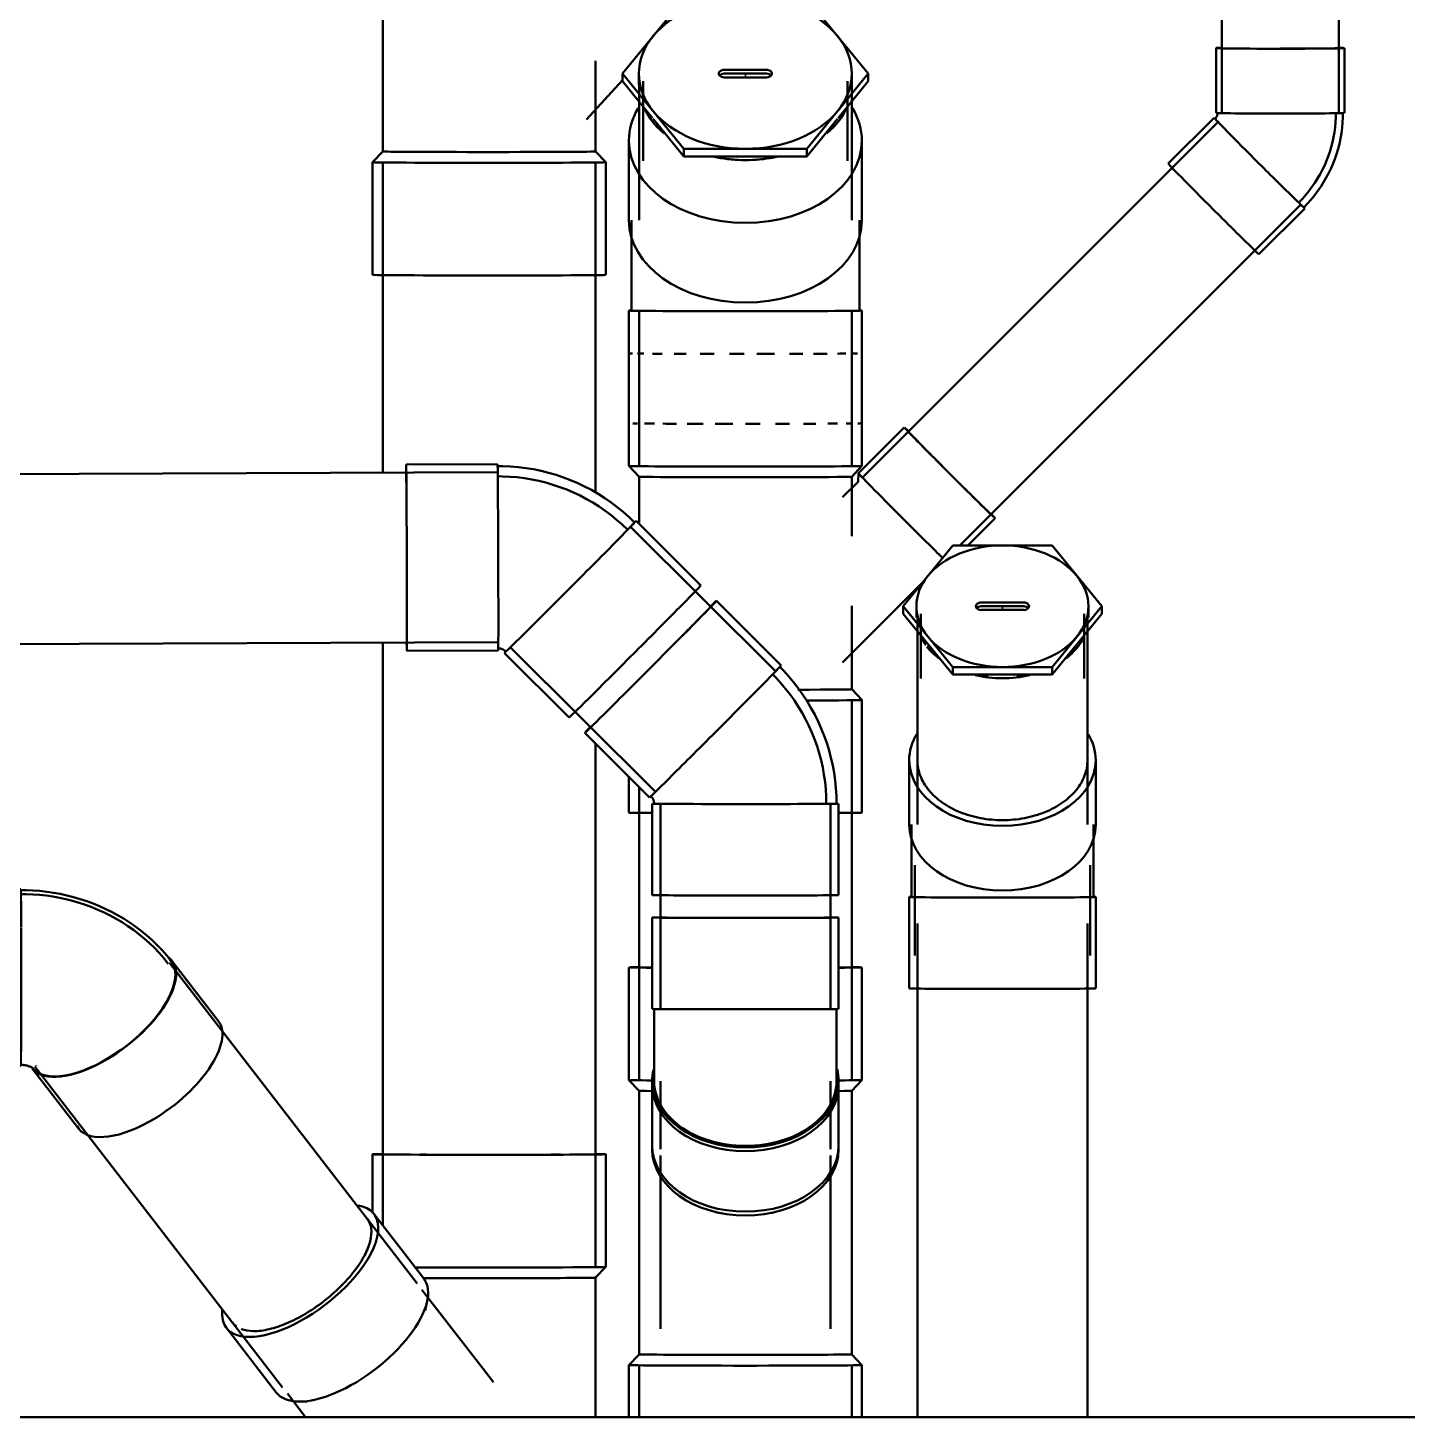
# Model space of a CAD drawing. Header units: millimetres. Extents: x -108050 to 96605, y 58136 to 140997.
# Drawn here: x -90395 to -89097, y 119340 to 120647 of the extents above; entities that cross this region are included whole.
import ezdxf

# ---------------------------------------------------------------- set-up
doc = ezdxf.new("R2010")
doc.units = ezdxf.units.MM
doc.linetypes.add('Center', pattern=[29.999999, 12, -6, 6, -6])
doc.layers.add('P-PIPE', color=3, linetype='Continuous', lineweight=50)
doc.layers.add('P-PIPE-CNTR', color=3, linetype='Center', lineweight=35)

# ---------------------------------------------------------------- blocks, each defined once
blk = doc.blocks.new('DSC_uPVC_Cap End2-TienPhong - Standard-V92-HẦM')
at = {"layer": 'P-PIPE'}
for p, q in [((-89524.5, 120160.3), (-89571.2, 120103.1)), ((-89431, 120160.3), (-89524.5, 120160.3)), ((-89384.3, 120103.1), (-89431, 120160.3)), ((-89497.8, 120106.6), (-89457.8, 120106.6)), ((-89497.8, 120106.6), (-89477.8, 120106.6)), ((-89477.8, 120106.6), (-89457.8, 120106.6)), ((-89571.2, 120103.1), (-89524.5, 120045.9)), ((-89571.2, 120103.1), (-89571.2, 120096)), ((-89524.5, 120038.8), (-89571.2, 120096)), ((-89558.7, 120103.1), (-89558.7, 120092.5)), ((-89554.7, 120096), (-89554.7, 120035.2)), ((-89457.8, 120103.1), (-89497.8, 120103.1)), ((-89457.8, 120103.1), (-89497.8, 120103.1)), ((-89457.8, 120099.6), (-89497.8, 120099.6)), ((-89477.8, 120099.6), (-89497.8, 120099.6)), ((-89457.8, 120099.6), (-89477.8, 120099.6)), ((-89431, 120045.9), (-89384.3, 120103.1)), ((-89384.3, 120096), (-89431, 120038.8)), ((-89400.9, 120035.2), (-89400.9, 120096)), ((-89396.9, 120092.5), (-89396.9, 120103.1)), ((-89384.3, 120096), (-89384.3, 120103.1)), ((-89524.5, 120045.9), (-89431, 120045.9)), ((-89524.5, 120038.8), (-89524.5, 120045.9)), ((-89431, 120038.8), (-89431, 120045.9)), ((-89431, 120038.8), (-89524.5, 120038.8))]:
    blk.add_line(p, q, dxfattribs=at)
for centre, major_axis, start_param, end_param in [((-89477.8, 120103.1), (80.9, 0), 1.570796, 4.712389), ((-89477.8, 120103.1), (80.9, 0), 4.712389, 7.853982), ((-89497.8, 120103.1), (5, 0), 1.570796, 4.712389), ((-89497.8, 120103.1), (5, 0), 1.570796, 4.712389), ((-89457.8, 120103.1), (5, 0), 4.712389, 7.853982), ((-89457.8, 120103.1), (5, 0), 4.712389, 7.853982), ((-89497.8, 120099.6), (5, 0), 1.570796, 2.617994), ((-89497.8, 120099.6), (5, 0), 1.570796, 2.617994), ((-89457.8, 120099.6), (5, 0), 0.523599, 1.570796), ((-89457.8, 120099.6), (5, 0), 0.523599, 1.570796), ((-89477.8, 120092.5), (80.9, 0), 3.464321, 3.612135), ((-89477.8, 120092.5), (80.9, 0), 5.546597, 5.960457), ((-89477.8, 120092.5), (80.9, 0), 3.635328, 3.878181), ((-89477.8, 120092.5), (80.9, 0), 4.393544, 4.712389), ((-89477.8, 120092.5), (80.9, 0), 4.712389, 5.031234)]:
    blk.add_ellipse(centre, major_axis=major_axis, ratio=0.707107, start_param=start_param, end_param=end_param, dxfattribs=at)
blk = doc.blocks.new('DSC_uPVC_Elbow_TienPhong - Standard-2084052-HẦM')
at = {"layer": 'P-PIPE'}
for p, q in [((-89565.5, 119958.4), (-89565.5, 119897.6)), ((-89390.1, 119897.6), (-89390.1, 119958.4)), ((-89565.5, 119829.6), (-89565.5, 119743.6)), ((-89390.1, 119743.6), (-89390.1, 119829.6))]:
    blk.add_line(p, q, dxfattribs=at)
at = {"layer": 'P-PIPE', "flags": 128}
for points in [[(-89563.5, 119829.6), (-89563.5, 119833.5), (-89563.5, 119837.4), (-89563.5, 119841.2), (-89563.5, 119845.1), (-89563.5, 119848.9), (-89563.5, 119852.7), (-89563.5, 119856.4), (-89563.5, 119860.1), (-89563.5, 119863.8), (-89563.5, 119867.4), (-89563.5, 119870.9), (-89563.5, 119874.4), (-89563.5, 119877.8), (-89563.5, 119881.1), (-89563.5, 119884.3), (-89563.5, 119887.5), (-89563.5, 119890.5), (-89563.5, 119893.5), (-89563.5, 119896.4), (-89563.5, 119897.6)], [(-89392, 119897.6), (-89392, 119894.8), (-89392, 119891.9), (-89392, 119888.9), (-89392, 119885.8), (-89392, 119882.6), (-89392, 119879.3), (-89392, 119876), (-89392, 119872.5), (-89392, 119869), (-89392, 119865.4), (-89392, 119861.8), (-89392, 119858.1), (-89392, 119854.4), (-89392, 119850.6), (-89392, 119846.8), (-89392, 119843), (-89392, 119839.1), (-89392, 119835.3), (-89392, 119831.4), (-89392, 119829.6)]]:
    blk.add_lwpolyline(points, dxfattribs=at)
at = {"layer": 'P-PIPE'}
for centre, major_axis, ratio, start_param, end_param in [((-89477.8, 119958.4), (87.7, 0), 0.707107, 2.739001, 3.141593), ((-89477.8, 119958.4), (-87.7, 0), 0.707107, 3.141595, 3.544184), ((-89477.8, 119958.4), (-87.7, 0), 0.707107, 0.000002, 3.141593), ((-89477.8, 119958.4), (80, 0), 0.707107, 3.141595, 3.40339), ((-89477.8, 119958.4), (80, 0), 0.707107, 6.021388, 6.283185), ((-89477.8, 119958.4), (80, 0), 0.707107, 3.403394, 3.665191), ((-89477.8, 119958.4), (80, 0), 0.707107, 5.759589, 6.021387), ((-89477.8, 119958.4), (80, 0), 0.707107, 3.665193, 3.92699), ((-89477.8, 119958.4), (80, 0), 0.707107, 5.497789, 5.759587), ((-89477.8, 119958.4), (80, 0), 0.707107, 3.926993, 4.18879), ((-89477.8, 119958.4), (80, 0), 0.707107, 4.188792, 4.450589), ((-89477.8, 119958.4), (80, 0), 0.707107, 4.97419, 5.235988), ((-89477.8, 119958.4), (80, 0), 0.707107, 5.23599, 5.497787), ((-89477.8, 119897.6), (-87.7, 0), 0.707107, 0.000002, 3.141593), ((-89477.8, 119958.4), (-80, 0), 0.707107, 1.308999, 1.570796), ((-89477.8, 119958.4), (80, 0), 0.707107, 4.712391, 4.974188), ((-89477.8, 119829.6), (87.7, 0), 0.007, 2.940314, 3.141593), ((-89477.8, 119829.6), (87.7, 0), 0.007, 3.141594, 6.283185), ((-89477.8, 119829.6), (85.8, 0), 0.007, 3.233994, 3.418793), ((-89477.8, 119829.6), (85.8, 0), 0.007, 6.005987, 6.190787), ((-89477.8, 119829.6), (87.7, 0), 0.007, 0.000001, 0.20118), ((-89477.8, 119743.6), (87.7, 0), 0.007, 3.141594, 6.283185)]:
    blk.add_ellipse(centre, major_axis=major_axis, ratio=ratio, start_param=start_param, end_param=end_param, dxfattribs=at)
blk = doc.blocks.new('DSC_uPVC_Elbow_TienPhong - Standard-2084190-HẦM')
at = {"layer": 'P-PIPE'}
for p, q in [((-89952.7, 120236.9), (-90038.7, 120236.6)), ((-89761.5, 120122.7), (-89822.4, 120183.4)), ((-90038.1, 120061.2), (-89952.1, 120061.5)), ((-89946.2, 120059.1), (-89885.3, 119998.4))]:
    blk.add_line(p, q, dxfattribs=at)
at = {"layer": 'P-PIPE', "flags": 128}
for points in [[(-89823.8, 120182), (-89829, 120187), (-89834.5, 120191.9), (-89840.1, 120196.4), (-89845.9, 120200.8), (-89851.9, 120204.9), (-89858, 120208.8), (-89864.3, 120212.5), (-89870.8, 120215.8), (-89877.3, 120219), (-89884, 120221.8), (-89890.8, 120224.4), (-89897.7, 120226.7), (-89904.7, 120228.7), (-89911.7, 120230.5), (-89918.9, 120232), (-89926, 120233.1), (-89933.2, 120234), (-89940.5, 120234.7), (-89947.7, 120235), (-89952.7, 120235)], [(-89830.5, 120175.2), (-89835.5, 120180), (-89840.7, 120184.5), (-89846, 120188.9), (-89851.5, 120193), (-89857.2, 120196.9), (-89863, 120200.6), (-89869, 120204), (-89875.1, 120207.2), (-89881.3, 120210.2), (-89887.6, 120212.9), (-89894.1, 120215.3), (-89900.6, 120217.5), (-89907.2, 120219.4), (-89913.9, 120221.1), (-89920.6, 120222.5), (-89927.4, 120223.6), (-89934.2, 120224.5), (-89941.1, 120225), (-89948, 120225.3), (-89952.6, 120225.4)], [(-89952.1, 120063.5), (-89951.7, 120063.5), (-89951.3, 120063.4), (-89950.9, 120063.4), (-89950.4, 120063.3), (-89950, 120063.3), (-89949.6, 120063.2), (-89949.3, 120063.1), (-89948.9, 120063), (-89948.5, 120062.8), (-89948.1, 120062.7), (-89947.7, 120062.5), (-89947.4, 120062.3), (-89947, 120062.1), (-89946.7, 120061.9), (-89946.3, 120061.7), (-89946, 120061.5), (-89945.7, 120061.2), (-89945.3, 120061), (-89945, 120060.7), (-89944.8, 120060.5)]]:
    blk.add_lwpolyline(points, dxfattribs=at)
at = {"layer": 'P-PIPE'}
for centre, major_axis, ratio, start_param, end_param in [((-90038.4, 120148.9), (-0.3, 87.7), 0.003533, 0, 0.402715), ((-90038.4, 120148.9), (-0.3, 87.7), 0.003533, 4.707377, 6.278173), ((-89952.4, 120149.2), (-0.3, 87.7), 0.003533, 4.707377, 6.278173), ((-90038.4, 120149.5), (-0.3, 80), 0.003533, 6.016373, 6.278173), ((-90038.4, 120149.5), (-0.3, 80), 0.003533, 5.754574, 6.001377), ((-89884.3, 120121.3), (61.9, 62.1), 0.006044, 4.711353, 6.28215), ((-89884.3, 120121.3), (60.5, 60.8), 0.006044, 5.91255, 6.09735), ((-89884.3, 120121.3), (61.9, 62.1), 0.006044, 0, 0.170354), ((-90038.4, 120148.9), (-0.3, 87.7), 0.003533, 3.141593, 4.707377), ((-89952.4, 120149.2), (-0.3, 87.7), 0.003533, 3.141593, 4.707377), ((-89884.3, 120121.3), (61.9, 62.1), 0.006044, 3.141593, 4.711353), ((-89823.4, 120060.6), (61.9, 62.1), 0.006044, 4.711353, 6.28215), ((-90038.4, 120148.9), (-0.3, 87.7), 0.003533, 2.739061, 3.13658), ((-89884.3, 120121.3), (61.9, 62.1), 0.006044, 2.974734, 3.140557), ((-89884.3, 120121.3), (60.5, 60.8), 0.006044, 3.325357, 3.510156), ((-89823.4, 120060.6), (61.9, 62.1), 0.006044, 3.141593, 4.711353)]:
    blk.add_ellipse(centre, major_axis=major_axis, ratio=ratio, start_param=start_param, end_param=end_param, dxfattribs=at)
blk = doc.blocks.new('DSC_uPVC_Elbow_TienPhong - Standard-2084195-HẦM')
at = {"layer": 'P-PIPE'}
for p, q in [((-89686, 120047.4), (-89746.9, 120108.1)), ((-89870.7, 119983.9), (-89809.8, 119923.2)), ((-89807.3, 119917.3), (-89807.3, 119831.3)), ((-89631.9, 119831.3), (-89631.9, 119917.3))]:
    blk.add_line(p, q, dxfattribs=at)
at = {"layer": 'P-PIPE', "flags": 128}
for points in [[(-89633.9, 119917.3), (-89634, 119924.6), (-89634.4, 119931.8), (-89635.2, 119939.1), (-89636.2, 119946.3), (-89637.5, 119953.4), (-89639.1, 119960.5), (-89640.9, 119967.5), (-89643.1, 119974.5), (-89645.5, 119981.3), (-89648.2, 119988.1), (-89651.2, 119994.7), (-89654.4, 120001.2), (-89657.9, 120007.6), (-89661.6, 120013.9), (-89665.6, 120019.9), (-89669.8, 120025.9), (-89674.3, 120031.6), (-89679, 120037.2), (-89683.9, 120042.5), (-89687.3, 120046.1)], [(-89643.5, 119917.3), (-89643.6, 119924.2), (-89644, 119931.1), (-89644.7, 119937.9), (-89645.7, 119944.7), (-89646.9, 119951.5), (-89648.4, 119958.2), (-89650.2, 119964.9), (-89652.2, 119971.5), (-89654.5, 119978), (-89657.1, 119984.3), (-89659.9, 119990.6), (-89662.9, 119996.8), (-89666.2, 120002.8), (-89669.8, 120008.7), (-89673.5, 120014.5), (-89677.5, 120020.1), (-89681.8, 120025.5), (-89686.2, 120030.8), (-89690.8, 120035.9), (-89694.1, 120039.2)], [(-89808.4, 119924.5), (-89808.1, 119924.2), (-89807.8, 119923.9), (-89807.6, 119923.6), (-89807.3, 119923.3), (-89807.1, 119923), (-89806.9, 119922.6), (-89806.7, 119922.3), (-89806.5, 119921.9), (-89806.3, 119921.5), (-89806.2, 119921.2), (-89806, 119920.8), (-89805.9, 119920.4), (-89805.8, 119920), (-89805.7, 119919.6), (-89805.6, 119919.2), (-89805.5, 119918.8), (-89805.5, 119918.4), (-89805.4, 119918), (-89805.4, 119917.6), (-89805.4, 119917.3)]]:
    blk.add_lwpolyline(points, dxfattribs=at)
at = {"layer": 'P-PIPE'}
for centre, major_axis, ratio, start_param, end_param in [((-89808.8, 120046), (61.9, 62.1), 0.006044, 4.713425, 6.283185), ((-89808.8, 120046), (61.9, 62.1), 0.006044, 0.001036, 0.402574), ((-89808.4, 120046.4), (56.5, 56.7), 0.006044, 5.498823, 5.748055), ((-89808.4, 120046.4), (56.5, 56.7), 0.006044, 5.760622, 6.003063), ((-89808.4, 120046.4), (56.5, 56.7), 0.006044, 6.022422, 6.283185), ((-89808.4, 120046.4), (56.5, 56.7), 0.006044, 5.237023, 5.488913), ((-89808.8, 120046), (61.9, 62.1), 0.006044, 3.142628, 4.713425), ((-89747.9, 119985.3), (61.9, 62.1), 0.006044, 4.713425, 6.283185), ((-89808.8, 120046), (61.9, 62.1), 0.006044, 2.738981, 3.141593), ((-89747.9, 119985.3), (61.9, 62.1), 0.006044, 3.142628, 4.713425), ((-89719.6, 119917.3), (87.7, 0), 0.003533, 2.970558, 3.141593), ((-89719.6, 119917.3), (87.7, 0), 0.003533, 3.146605, 4.717401), ((-89719.6, 119917.3), (-85.8, 0), 0.003533, 0.005012, 0.146414), ((-89719.6, 119917.3), (-87.7, 0), 0.003533, 1.575809, 3.141593), ((-89719.6, 119917.3), (87.7, 0), 0.003533, 0.005012, 0.103986), ((-89719.6, 119831.3), (87.7, 0), 0.003533, 3.146605, 4.717401), ((-89719.6, 119831.3), (-87.7, 0), 0.003533, 1.575809, 3.141593)]:
    blk.add_ellipse(centre, major_axis=major_axis, ratio=ratio, start_param=start_param, end_param=end_param, dxfattribs=at)
blk = doc.blocks.new('DSC_uPVC_Elbow_TienPhong - Standard-2084200-HẦM')
at = {"layer": 'P-PIPE'}
for p, q in [((-89807.3, 119810.2), (-89807.3, 119724.2)), ((-89631.9, 119724.2), (-89631.9, 119810.2)), ((-89807.3, 119656.3), (-89807.3, 119595.8)), ((-89631.9, 119595.8), (-89631.9, 119656.3))]:
    blk.add_line(p, q, dxfattribs=at)
at = {"layer": 'P-PIPE', "flags": 128}
for points in [[(-89805.4, 119724.2), (-89805.4, 119720.4), (-89805.4, 119716.6), (-89805.4, 119712.7), (-89805.4, 119708.9), (-89805.4, 119705.2), (-89805.4, 119701.4), (-89805.4, 119697.7), (-89805.4, 119694), (-89805.4, 119690.4), (-89805.4, 119686.9), (-89805.4, 119683.4), (-89805.4, 119679.9), (-89805.4, 119676.6), (-89805.4, 119673.3), (-89805.4, 119670.1), (-89805.4, 119667), (-89805.4, 119663.9), (-89805.4, 119661), (-89805.4, 119658.2), (-89805.4, 119656.3)], [(-89633.9, 119656.3), (-89633.9, 119659.1), (-89633.9, 119662), (-89633.9, 119664.9), (-89633.9, 119668), (-89633.9, 119671.1), (-89633.9, 119674.3), (-89633.9, 119677.7), (-89633.9, 119681), (-89633.9, 119684.5), (-89633.9, 119688), (-89633.9, 119691.6), (-89633.9, 119695.2), (-89633.9, 119698.9), (-89633.9, 119702.6), (-89633.9, 119706.4), (-89633.9, 119710.2), (-89633.9, 119714), (-89633.9, 119717.8), (-89633.9, 119721.6), (-89633.9, 119724.2)]]:
    blk.add_lwpolyline(points, dxfattribs=at)
at = {"layer": 'P-PIPE'}
for centre, major_axis, ratio, start_param, end_param in [((-89719.6, 119810.2), (87.7, 0), 0.003533, 2.739001, 3.141593), ((-89719.6, 119810.2), (87.7, 0), 0.003533, 3.141593, 6.283185), ((-89719.6, 119810.2), (80, 0), 0.003533, 3.141593, 3.665191), ((-89719.6, 119810.2), (80, 0), 0.003533, 5.759587, 6.283185), ((-89719.6, 119810.2), (87.7, 0), 0.003533, 0, 0.402592), ((-89719.6, 119724.2), (87.7, 0), 0.003533, 3.141593, 6.283185), ((-89719.6, 119724.2), (85.8, 0), 0.003533, 3.278375, 3.418792), ((-89719.6, 119724.2), (85.8, 0), 0.003533, 6.005986, 6.146403), ((-89719.6, 119656.3), (87.7, 0), 0.710633, 2.968228, 3.141593), ((-89719.6, 119656.3), (87.7, 0), 0.710633, 0, 0.180502), ((-89719.6, 119656.3), (87.7, 0), 0.710633, 3.141593, 6.283185), ((-89719.6, 119656.3), (85.8, 0), 0.710633, 3.088291, 4.712389), ((-89719.6, 119656.3), (85.8, 0), 0.710633, 4.712389, 6.343093), ((-89719.6, 119595.8), (87.7, 0), 0.710633, 3.141593, 6.283185)]:
    blk.add_ellipse(centre, major_axis=major_axis, ratio=ratio, start_param=start_param, end_param=end_param, dxfattribs=at)
blk = doc.blocks.new('DSC_uPVC_Elbow_TienPhong - Standard-2084761-HẦM')
at = {"layer": 'P-PIPE'}
for p, q in [((-90401.2, 119836.8), (-90481.2, 119836.8)), ((-90215.4, 119713.1), (-90259, 119769.6)), ((-90481.2, 119670.8), (-90401.2, 119670.8)), ((-90390.4, 119668.1), (-90346.8, 119611.6)), ((-90386.8, 119670.8), (-90386.8, 119670.9))]:
    blk.add_line(p, q, dxfattribs=at)
at = {"layer": 'P-PIPE', "flags": 128}
for points in [[(-90259.6, 119769.1), (-90263.8, 119774.4), (-90268.2, 119779.4), (-90272.9, 119784.3), (-90277.7, 119788.9), (-90282.6, 119793.3), (-90287.7, 119797.5), (-90293, 119801.5), (-90298.4, 119805.3), (-90303.9, 119808.9), (-90309.6, 119812.2), (-90315.3, 119815.3), (-90321.1, 119818.2), (-90327.1, 119820.9), (-90333.1, 119823.4), (-90339.2, 119825.6), (-90345.3, 119827.6), (-90351.5, 119829.4), (-90357.8, 119831), (-90364.1, 119832.4), (-90370.5, 119833.6), (-90376.8, 119834.5), (-90383.2, 119835.2), (-90389.7, 119835.7), (-90396.1, 119836), (-90401.2, 119836)], [(-90262.6, 119766.8), (-90266.7, 119772), (-90271, 119776.9), (-90275.5, 119781.6), (-90280.2, 119786.1), (-90285.1, 119790.5), (-90290.1, 119794.6), (-90295.2, 119798.5), (-90300.5, 119802.2), (-90305.9, 119805.7), (-90311.4, 119808.9), (-90317, 119812), (-90322.8, 119814.8), (-90328.6, 119817.5), (-90334.5, 119819.9), (-90340.4, 119822.1), (-90346.4, 119824.1), (-90352.5, 119825.8), (-90358.7, 119827.4), (-90364.8, 119828.7), (-90371.1, 119829.9), (-90377.3, 119830.8), (-90383.6, 119831.5), (-90389.9, 119832), (-90396.2, 119832.2), (-90401.2, 119832.3)], [(-90401.2, 119671.5), (-90400.3, 119671.5), (-90399.4, 119671.5), (-90398.5, 119671.4), (-90397.7, 119671.3), (-90396.9, 119671.2), (-90396.1, 119671), (-90395.3, 119670.9), (-90394.6, 119670.7), (-90393.9, 119670.5), (-90393.2, 119670.2), (-90392.6, 119670), (-90392, 119669.8), (-90391.5, 119669.6), (-90391.1, 119669.3), (-90390.7, 119669.1), (-90390.4, 119668.9), (-90390.1, 119668.7), (-90389.9, 119668.6), (-90389.7, 119668.4), (-90389.6, 119668.4), (-90389.6, 119668.3), (-90389.5, 119668.3)]]:
    blk.add_lwpolyline(points, dxfattribs=at)
at = {"layer": 'P-PIPE'}
for centre, major_axis, ratio, start_param, end_param in [((-90481.2, 119753.8), (0, 83), 0.005, 4.145537, 6.501732), ((-90481.2, 119754.3), (0, 80), 0.005, 6.013462, 6.239932), ((-90401.2, 119753.8), (0, 83), 0.005, 6.113921, 6.283185), ((-90401.2, 119753.8), (0, 83), 0.005, 5.323305, 6.106282), ((-90401.2, 119753.8), (0, 83), 0.005, 4.145537, 5.317056), ((-90324.7, 119718.9), (65.7, 50.7), 0.452111, 4.381531, 6.433434), ((-90324.7, 119718.9), (65.1, 50.3), 0.452111, 5.952328, 6.345027), ((-90324.7, 119718.9), (65.1, 50.3), 0.452111, 3.144194, 5.952328), ((-90281.1, 119662.4), (65.7, 50.7), 0.452111, 4.381531, 6.283185), ((-90481.2, 119753.8), (0, 83), 0.005, 2.894558, 4.145537), ((-90401.2, 119753.8), (0, 83), 0.005, 3.753568, 4.145537), ((-90401.2, 119753.8), (0, 83), 0.005, 3.09834, 3.747984), ((-90324.7, 119718.9), (65.7, 50.7), 0.452111, 3.182704, 4.381531), ((-90281.1, 119662.4), (65.7, 50.7), 0.452111, 3.072534, 4.381531)]:
    blk.add_ellipse(centre, major_axis=major_axis, ratio=ratio, start_param=start_param, end_param=end_param, dxfattribs=at)
blk = doc.blocks.new('DSC_uPVC_Elbow_TienPhong - Standard-V286-HẦM')
at = {"layer": 'P-PIPE'}
for p, q in [((-89276.8, 120628.3), (-89276.8, 120567.3)), ((-89156.2, 120567.3), (-89156.2, 120628.3)), ((-89278.7, 120562.7), (-89321.8, 120519.6)), ((-89236.5, 120434.3), (-89193.4, 120477.5))]:
    blk.add_line(p, q, dxfattribs=at)
at = {"layer": 'P-PIPE', "flags": 128}
for points in [[(-89276, 120564.3), (-89276.2, 120564), (-89276.3, 120563.8), (-89276.5, 120563.5), (-89276.6, 120563.2), (-89276.8, 120563), (-89277, 120562.7), (-89277.1, 120562.5), (-89277.3, 120562.2), (-89277.6, 120562), (-89277.7, 120561.8)], [(-89275.5, 120567.3), (-89275.5, 120567), (-89275.5, 120566.7), (-89275.5, 120566.4), (-89275.6, 120566.1), (-89275.6, 120565.8), (-89275.7, 120565.5), (-89275.8, 120565.2), (-89275.8, 120564.9), (-89275.9, 120564.6), (-89276, 120564.3)], [(-89173.2, 120521.7), (-89171.5, 120526.2), (-89169.9, 120530.7), (-89168.5, 120535.2), (-89167.3, 120539.8), (-89166.3, 120544.5), (-89165.5, 120549.2), (-89164.9, 120553.9), (-89164.4, 120558.7), (-89164.2, 120563.4), (-89164.1, 120567.3)], [(-89167.1, 120519.2), (-89165.2, 120523.9), (-89163.6, 120528.6), (-89162.1, 120533.4), (-89160.9, 120538.3), (-89159.8, 120543.2), (-89159, 120548.2), (-89158.3, 120553.2), (-89157.8, 120558.2), (-89157.6, 120563.2), (-89157.5, 120567.3)], [(-89199, 120483.1), (-89195.7, 120486.5), (-89192.5, 120490.1), (-89189.5, 120493.8), (-89186.7, 120497.6), (-89184, 120501.5), (-89181.4, 120505.5), (-89179, 120509.6), (-89176.8, 120513.9), (-89174.7, 120518.2), (-89173.2, 120521.7)], [(-89194.3, 120478.4), (-89190.8, 120482), (-89187.5, 120485.8), (-89184.3, 120489.7), (-89181.3, 120493.7), (-89178.4, 120497.8), (-89175.7, 120502.1), (-89173.2, 120506.4), (-89170.9, 120510.9), (-89168.7, 120515.4), (-89167.1, 120519.2)]]:
    blk.add_lwpolyline(points, dxfattribs=at)
at = {"layer": 'P-PIPE'}
for centre, major_axis, start_param, end_param in [((-89216.5, 120628.3), (60.3, 0), 2.738809, 4.708247), ((-89216.5, 120628.3), (60.3, 0), 4.708247, 6.279043), ((-89215.9, 120628.3), (55, 0), 5.231846, 5.748623), ((-89215.9, 120628.3), (-55, 0), 2.613852, 3.137451), ((-89216.5, 120628.3), (60.3, 0), 0, 0.402939), ((-89215.9, 120628.3), (55, 0), 4.708247, 4.963651), ((-89215.9, 120628.3), (55, 0), 4.970046, 5.224545), ((-89236, 120520.1), (-42.6, 42.6), 0.004142, 1.574938), ((-89216.5, 120567.3), (60.3, 0), 3.137451, 4.708247), ((-89216.5, 120567.3), (60.3, 0), 4.708247, 6.279043), ((-89236, 120520.1), (-41.7, 41.7), 0.004142, 0.353208), ((-89279.2, 120477), (-42.6, 42.6), 0.004142, 1.574938), ((-89236, 120520.1), (-42.6, 42.6), 1.574938, 3.145735), ((-89279.2, 120477), (-42.6, 42.6), 1.574938, 3.145735), ((-89236, 120520.1), (-41.7, 41.7), 2.796669, 3.141593)]:
    blk.add_ellipse(centre, major_axis=major_axis, ratio=0.01, start_param=start_param, end_param=end_param, dxfattribs=at)
blk = doc.blocks.new('DSC_uPVC_Elbow_TienPhong - Standard-V287-HẦM')
at = {"layer": 'P-PIPE'}
for p, q in [((-89829.2, 120541.3), (-89829.2, 120466.3)), ((-89610, 120466.3), (-89610, 120541.3)), ((-89829.2, 120381.3), (-89829.2, 120275.3)), ((-89610, 120275.3), (-89610, 120381.3))]:
    blk.add_line(p, q, dxfattribs=at)
at = {"layer": 'P-PIPE', "flags": 128}
for points in [[(-89826.8, 120381.3), (-89826.8, 120386.2), (-89826.8, 120391), (-89826.8, 120395.8), (-89826.8, 120400.6), (-89826.8, 120405.4), (-89826.8, 120410.1), (-89826.8, 120414.7), (-89826.8, 120419.4), (-89826.8, 120423.9), (-89826.8, 120428.4), (-89826.8, 120432.8), (-89826.8, 120437.2), (-89826.8, 120441.4), (-89826.8, 120445.5), (-89826.8, 120449.6), (-89826.8, 120453.5), (-89826.8, 120457.3), (-89826.8, 120461), (-89826.8, 120464.6), (-89826.8, 120466.3)], [(-89612.4, 120466.3), (-89612.4, 120462.8), (-89612.4, 120459.2), (-89612.4, 120455.5), (-89612.4, 120451.6), (-89612.4, 120447.6), (-89612.4, 120443.5), (-89612.4, 120439.3), (-89612.4, 120435), (-89612.4, 120430.7), (-89612.4, 120426.2), (-89612.4, 120421.7), (-89612.4, 120417.1), (-89612.4, 120412.5), (-89612.4, 120407.8), (-89612.4, 120403), (-89612.4, 120398.2), (-89612.4, 120393.4), (-89612.4, 120388.6), (-89612.4, 120383.8), (-89612.4, 120381.3)]]:
    blk.add_lwpolyline(points, dxfattribs=at)
at = {"layer": 'P-PIPE'}
for centre, major_axis, ratio, start_param, end_param in [((-89719.6, 120541.3), (109.6, 0), 0.707107, 2.739546, 3.141593), ((-89719.6, 120541.3), (109.6, 0), 0.707107, 0, 0.402046), ((-89719.6, 120541.3), (109.6, 0), 0.707107, 3.141593, 6.283185), ((-89719.6, 120466.3), (109.6, 0), 0.707107, 3.141593, 6.283185), ((-89719.6, 120381.3), (109.6, 0), 0.005, 2.947489, 3.141593), ((-89719.6, 120381.3), (109.6, 0), 0.005, 3.141593, 6.283185), ((-89719.6, 120381.3), (107.2, 0), 0.005, 3.224266, 3.389613), ((-89719.6, 120381.3), (107.2, 0), 0.005, 6.035165, 6.200512), ((-89719.6, 120381.3), (109.6, 0), 0.005, 0, 0.194103), ((-89719.6, 120275.3), (109.6, 0), 0.005, 3.141593, 3.267948), ((-89719.6, 120275.3), (109.6, 0), 0.005, 3.403392, 3.529747), ((-89719.6, 120275.3), (109.6, 0), 0.005, 3.665191, 3.818277), ((-89719.6, 120275.3), (109.6, 0), 0.005, 5.497787, 5.624142), ((-89719.6, 120275.3), (109.6, 0), 0.005, 5.759587, 5.885941), ((-89719.6, 120275.3), (109.6, 0), 0.005, 6.021386, 6.147741), ((-89719.6, 120275.3), (109.6, 0), 0.005, 3.926991, 4.080209), ((-89719.6, 120275.3), (109.6, 0), 0.005, 4.18879, 4.342096), ((-89719.6, 120275.3), (109.6, 0), 0.005, 4.45059, 4.603965), ((-89719.6, 120275.3), (109.6, 0), 0.005, 4.712389, 4.838744), ((-89719.6, 120275.3), (109.6, 0), 0.005, 4.974188, 5.100543), ((-89719.6, 120275.3), (109.6, 0), 0.005, 5.235988, 5.362343)]:
    blk.add_ellipse(centre, major_axis=major_axis, ratio=ratio, start_param=start_param, end_param=end_param, dxfattribs=at)
blk = doc.blocks.new('DSC_uPVC_Cap End2-TienPhong - Standard-V63-HẦM')
at = {"layer": 'P-PIPE'}
for p, q in [((-44207.7, 82889.7), (-44173, 82918)), ((-44165.9, 82918), (-44200.6, 82889.7)), ((-44165.9, 82918), (-44173, 82918)), ((-44095.1, 82860.2), (-44165.9, 82918)), ((-44173, 82898.5), (-44247.9, 82898.5)), ((-44165.9, 82902.5), (-44176.5, 82902.5)), ((-44243.8, 82860.2), (-44208.4, 82889.1)), ((-44201.3, 82889.1), (-44236.7, 82860.2)), ((-44243.8, 82744.5), (-44243.8, 82860.2)), ((-44243.8, 82860.2), (-44236.7, 82860.2)), ((-44236.7, 82860.2), (-44236.7, 82744.5)), ((-44095.1, 82744.5), (-44095.1, 82860.2)), ((-44169.5, 82782.3), (-44169.5, 82822.3)), ((-44169.5, 82802.3), (-44169.5, 82822.3)), ((-44165.9, 82782.3), (-44165.9, 82822.3)), ((-44165.9, 82782.3), (-44165.9, 82822.3)), ((-44162.4, 82822.3), (-44162.4, 82782.3)), ((-44162.4, 82822.3), (-44162.4, 82802.3)), ((-44169.5, 82782.3), (-44169.5, 82802.3)), ((-44162.4, 82802.3), (-44162.4, 82782.3)), ((-44208.4, 82715.6), (-44243.8, 82744.5)), ((-44243.8, 82744.5), (-44236.7, 82744.5)), ((-44236.7, 82744.5), (-44201.3, 82715.6)), ((-44165.9, 82686.7), (-44095.1, 82744.5)), ((-44247.9, 82706.2), (-44173, 82706.2)), ((-44173, 82686.7), (-44207.7, 82715)), ((-44200.6, 82715), (-44165.9, 82686.7)), ((-44176.5, 82702.2), (-44165.9, 82702.2)), ((-44173, 82686.7), (-44165.9, 82686.7))]:
    blk.add_line(p, q, dxfattribs=at)
for centre, major_axis, start_param, end_param in [((-44165.9, 82802.3), (0, 100.1), 4.712389, 7.853982), ((-44176.5, 82802.3), (0, 100.1), 0.379113, 0.668085), ((-44176.5, 82802.3), (0, 100.1), 1.281824, 1.570796), ((-44165.9, 82822.3), (0, 5), 4.712389, 7.853982), ((-44165.9, 82822.3), (0, 5), 4.712389, 7.853982), ((-44169.5, 82822.3), (0, 5), 4.712389, 5.759587), ((-44169.5, 82822.3), (0, 5), 4.712389, 5.759587), ((-44176.5, 82802.3), (0, 100.1), 1.570796, 1.859768), ((-44165.9, 82802.3), (0, 100.1), 1.570796, 4.712389), ((-44165.9, 82782.3), (0, 5), 1.570796, 4.712389), ((-44165.9, 82782.3), (0, 5), 1.570796, 4.712389), ((-44169.5, 82782.3), (0, 5), 3.665191, 4.712389), ((-44169.5, 82782.3), (0, 5), 3.665191, 4.712389), ((-44176.5, 82802.3), (0, 100.1), 2.473508, 2.76248)]:
    blk.add_ellipse(centre, major_axis=major_axis, ratio=0.707107, start_param=start_param, end_param=end_param, dxfattribs=at)

msp = doc.modelspace()

# ---------------------------------------------------------------- linework, layer by layer
at = {"layer": 'P-PIPE'}
for p, q in [((-89271.5, 122058.1), (-89271.5, 120567.3)), ((-89161.5, 120567.3), (-89161.5, 122058.1)), ((-90060.6, 120731), (-90060.6, 120531)), ((-89860.6, 120531), (-89860.6, 120616.3)), ((-89869, 120561.1), (-89835.3, 120598)), ((-89819.6, 120593.6), (-89819.6, 120466.3)), ((-89619.6, 120466.3), (-89619.6, 120593.6)), ((-89274.9, 120559), (-89609.5, 120224.4)), ((-90060.6, 120531), (-90070.2, 120520.9)), ((-89851, 120520.9), (-89860.6, 120531)), ((-90070.2, 120520.9), (-90070.2, 120414.9)), ((-90060.6, 120520.9), (-90060.6, 120228.9)), ((-89860.6, 120210.2), (-89860.6, 120520.9)), ((-89851, 120414.9), (-89851, 120520.9)), ((-89518, 120160.3), (-89197.1, 120481.2)), ((-89819.6, 120381.3), (-89819.6, 120235.1)), ((-89619.6, 120235.1), (-89619.6, 120381.3)), ((-89829.2, 120341.1), (-89829.2, 120235.1)), ((-89610, 120235.1), (-89610, 120341.1)), ((-89570.1, 120271.3), (-89613.2, 120228.2)), ((-89952.7, 120229.2), (-90918.9, 120225.8)), ((-89829.2, 120235.1), (-89819.6, 120225)), ((-89819.6, 120225), (-89819.6, 120180.6)), ((-89619.6, 120225), (-89610, 120235.1)), ((-89619.6, 120169.1), (-89619.6, 120225)), ((-89613.2, 120228.2), (-89613.6, 120220.3)), ((-89613.6, 120220.3), (-89628.2, 120205.7)), ((-89510.5, 120160.3), (-89484.8, 120186.1)), ((-89691.4, 120042), (-89827.8, 120177.9)), ((-89628.1, 120050.3), (-89553, 120125.3)), ((-89619.6, 120025), (-89619.6, 120103.4)), ((-89557.8, 120092.5), (-89557.8, 119897.6)), ((-89397.8, 119897.6), (-89397.8, 120092.5)), ((-90918.3, 120065.8), (-89952.1, 120069.2)), ((-90060.6, 120068.9), (-90060.6, 119520.4)), ((-89940.8, 120064.6), (-89804.3, 119928.6)), ((-89610, 120014.9), (-89619.6, 120025)), ((-89619.6, 119657.3), (-89619.6, 120014.9)), ((-89610, 119908.9), (-89610, 120014.9)), ((-89860.6, 119481.5), (-89860.6, 119973.8)), ((-89829.2, 119942.6), (-89829.2, 119908.9)), ((-89819.6, 119933), (-89819.6, 119657.3)), ((-89799.6, 119917.3), (-89799.6, 119724.2)), ((-89639.6, 119724.2), (-89639.6, 119917.3)), ((-89560.3, 119859.6), (-89560.3, 119829.6)), ((-89395.3, 119829.6), (-89395.3, 119859.6)), ((-89560.3, 119829.6), (-89560.3, 119827.1)), ((-89560.3, 119827.1), (-89560.3, 119804.6)), ((-89395.3, 119827.1), (-89395.3, 119829.6)), ((-89395.3, 119804.6), (-89395.3, 119827.1)), ((-89560.3, 119804.6), (-89560.3, 119774.6)), ((-89557.8, 119804.6), (-89557.8, 119340.1)), ((-89397.8, 119340.1), (-89397.8, 119804.6)), ((-89395.3, 119774.6), (-89395.3, 119804.6)), ((-90028.2, 119465.8), (-90261.4, 119767.7)), ((-89829.2, 119763.3), (-89829.2, 119657.3)), ((-89610, 119657.3), (-89610, 119763.3)), ((-90388, 119670), (-90154.9, 119368)), ((-89829.2, 119657.3), (-89819.6, 119647.2)), ((-89807.3, 119652.7), (-89807.3, 119592.2)), ((-89799.6, 119656.3), (-89799.6, 119592.2)), ((-89639.6, 119592.2), (-89639.6, 119656.3)), ((-89631.9, 119592.2), (-89631.9, 119652.7)), ((-89619.6, 119647.2), (-89610, 119657.3)), ((-89819.6, 119647.2), (-89819.6, 119399.2)), ((-89619.6, 119399.2), (-89619.6, 119647.2)), ((-90070.2, 119587.5), (-90070.2, 119532.1)), ((-89851, 119481.5), (-89851, 119587.5)), ((-89799.6, 119586.4), (-89799.6, 119423.2)), ((-89639.6, 119423.2), (-89639.6, 119586.4)), ((-90022.1, 119470.5), (-90069, 119531.3)), ((-89747.4, 119533.1), (-89745, 119532.5)), ((-89694.3, 119532.5), (-89691.8, 119533.1)), ((-89860.6, 119471.4), (-89851, 119481.5)), ((-89860.6, 119340.1), (-89860.6, 119471.4)), ((-89956.6, 119373), (-90023.8, 119460)), ((-90020.9, 119440.5), (-90019, 119449.1)), ((-90207.8, 119424.1), (-90161, 119363.3)), ((-89819.6, 119399.2), (-89829.2, 119389.1)), ((-89610, 119389.1), (-89619.6, 119399.2)), ((-89829.2, 119389.1), (-89829.2, 119340.1)), ((-89819.6, 119389.1), (-89819.6, 119340.1)), ((-89619.6, 119340.1), (-89619.6, 119389.1)), ((-89610, 119340.1), (-89610, 119389.1)), ((-90150.4, 119362.3), (-90133.3, 119340.1)), ((-90141.1, 119354.9), (-90132.2, 119354.5)), ((-86550.8, 119340.1), (-90589.1, 119340.1))]:
    msp.add_line(p, q, dxfattribs=at)
for centre, major_axis, ratio, start_param, end_param in [((-89719.6, 120593.6), (100, 0), 0.707107, 3.484636, 3.631229), ((-89719.6, 120593.6), (100, 0), 0.707107, 5.793549, 5.940142), ((-89719.6, 120593.6), (100, 0), 0.707107, 3.699154, 3.845747), ((-89719.6, 120593.6), (100, 0), 0.707107, 5.579031, 5.725624), ((-89960.6, 120531), (100, 0), 0.005, 3.13199, 6.273582), ((-89719.6, 120593.6), (100, 0), 0.707107, 4.412785, 4.678426), ((-89719.6, 120593.6), (100, 0), 0.707107, 4.746352, 5.011993), ((-89960.6, 120520.9), (109.6, 0), 0.005, 3.13199, 4.702786), ((-89960.6, 120520.9), (109.6, 0), 0.005, 4.702786, 6.273582), ((-89960.6, 120414.9), (109.6, 0), 0.005, 3.13199, 4.702786), ((-89960.6, 120414.9), (109.6, 0), 0.005, 4.702786, 6.273582), ((-89719.6, 120341.1), (109.6, 0), 0.005, 3.141593, 3.39425), ((-89719.6, 120341.1), (109.6, 0), 0.005, 3.529695, 3.65605), ((-89719.6, 120341.1), (109.6, 0), 0.005, 3.791494, 3.917849), ((-89719.6, 120341.1), (109.6, 0), 0.005, 4.053294, 4.179648), ((-89719.6, 120341.1), (109.6, 0), 0.005, 4.315093, 4.441448), ((-89719.6, 120341.1), (109.6, 0), 0.005, 4.576892, 4.703247), ((-89719.6, 120341.1), (109.6, 0), 0.005, 4.811668, 4.965047), ((-89719.6, 120341.1), (109.6, 0), 0.005, 5.100491, 5.226846), ((-89719.6, 120341.1), (109.6, 0), 0.005, 5.335423, 5.488645), ((-89719.6, 120341.1), (109.6, 0), 0.005, 5.62409, 5.750445), ((-89719.6, 120341.1), (109.6, 0), 0.005, 5.885889, 6.012244), ((-89719.6, 120341.1), (109.6, 0), 0.005, 6.147689, 6.274044), ((-89527.4, 120228.7), (-42.6, 42.6), 0.01, 0, 1.567868), ((-89527.4, 120228.7), (-42.6, 42.6), 0.01, 5.869919, 6.280257), ((-89527.4, 120228.7), (-38.9, 38.9), 0.01, 0, 0.258871), ((-89527.4, 120228.7), (-38.9, 38.9), 0.01, 0.294853, 0.52067), ((-89527.4, 120228.7), (-38.9, 38.9), 0.01, 0.523086, 0.735444), ((-89527.4, 120228.7), (-38.9, 38.9), 0.01, 0.785089, 1.044269), ((-89527.4, 120228.7), (-38.9, 38.9), 0.01, 1.047023, 1.306068), ((-89527.4, 120228.7), (-38.9, 38.9), 0.01, 1.30893, 1.567868), ((-89719.6, 120235.1), (109.6, 0), 0.005, 3.132451, 4.703247), ((-89719.6, 120225), (100, 0), 0.005, 3.132451, 6.274044), ((-89719.6, 120235.1), (109.6, 0), 0.005, 4.703247, 6.274044), ((-89570.6, 120185.6), (-42.6, 42.6), 0.01, 0, 1.567868), ((-89527.4, 120228.7), (-42.6, 42.6), 0.01, 1.567868, 3.138664), ((-89527.4, 120228.7), (-38.9, 38.9), 0.01, 1.570829, 1.829667), ((-89527.4, 120228.7), (-38.9, 38.9), 0.01, 1.832735, 2.091466), ((-89527.4, 120228.7), (-38.9, 38.9), 0.01, 2.094668, 2.353266), ((-89527.4, 120228.7), (-38.9, 38.9), 0.01, 2.356669, 2.615065), ((-89570.6, 120185.6), (-42.6, 42.6), 0.01, 1.567868, 2.611046), ((-89527.4, 120228.7), (-38.9, 38.9), 0.01, 2.652401, 2.876864), ((-89527.4, 120228.7), (-38.9, 38.9), 0.01, 2.882593, 3.138664), ((-89527.4, 120228.7), (-42.6, 42.6), 0.01, 3.141593, 3.555118), ((-89477.8, 120092.5), (80, 0), 0.707107, 3.634144, 3.757803), ((-89477.8, 120092.5), (80, 0), 0.707107, 5.666975, 5.790634), ((-89477.8, 120092.5), (80, 0), 0.707107, 4.405579, 4.543201), ((-89477.8, 120092.5), (80, 0), 0.707107, 4.881577, 5.019199), ((-89719.6, 120025), (100, 0), 0.005, 5.226846, 6.274044), ((-89719.6, 120014.9), (109.6, 0), 0.005, 5.258043, 6.274044), ((-89719.6, 119908.9), (109.6, 0), 0.005, 3.132451, 3.773408), ((-89719.6, 119908.9), (109.6, 0), 0.005, 5.650733, 6.274044), ((-89719.6, 119763.3), (109.6, 0), 0.005, 2.739546, 3.141593), ((-89719.6, 119763.3), (109.6, 0), 0.005, 3.141593, 3.77366), ((-89719.6, 119763.3), (100, 0), 0.005, 3.141593, 3.636431), ((-89719.6, 119763.3), (100, 0), 0.005, 5.788347, 6.283185), ((-89719.6, 119763.3), (109.6, 0), 0.005, 5.651118, 6.283185), ((-89719.6, 119763.3), (109.6, 0), 0.005, 0, 0.402046), ((-89719.6, 119657.3), (109.6, 0), 0.005, 3.141593, 3.777443), ((-89719.6, 119652.7), (87.7, 0), 0.710633, 3.141593, 6.283185), ((-89719.6, 119657.3), (109.6, 0), 0.005, 5.647335, 6.283185), ((-89719.6, 119647.2), (100, 0), 0.005, 3.141593, 3.636431), ((-89719.6, 119647.2), (100, 0), 0.005, 5.788347, 6.283185), ((-89960.6, 119587.5), (109.6, 0), 0.005, 2.731832, 5.400905), ((-89960.6, 119587.5), (100, 0), 0.005, 3.141593, 3.377053), ((-89960.6, 119587.5), (100, 0), 0.005, 3.485611, 3.617036), ((-89960.6, 119587.5), (100, 0), 0.005, 3.747411, 3.878835), ((-89960.6, 119587.5), (100, 0), 0.005, 4.00921, 4.150224), ((-89960.6, 119587.5), (100, 0), 0.005, 4.27101, 4.353707), ((-89960.6, 119587.5), (100, 0), 0.005, 4.877306, 4.926033), ((-89960.6, 119587.5), (100, 0), 0.005, 5.056408, 5.187832), ((-89960.6, 119587.5), (100, 0), 0.005, 5.318207, 5.400905), ((-89960.6, 119587.5), (100, 0), 0.005, 5.400905, 5.449631), ((-89960.6, 119587.5), (109.6, 0), 0.005, 5.400905, 6.702749), ((-89960.6, 119587.5), (100, 0), 0.005, 5.580007, 5.711431), ((-89960.6, 119587.5), (100, 0), 0.005, 5.841806, 5.924504), ((-89960.6, 119587.5), (100, 0), 0.005, 6.055804, 6.283185), ((-89719.6, 119592.2), (87.7, 0), 0.710633, 3.141593, 6.283185), ((-90138.4, 119477.7), (69.4, 53.6), 0.452111, 5.236618, 6.685766), ((-90138.4, 119477.7), (63.3, 48.9), 0.452111, 6.022016, 6.283816), ((-90138.4, 119477.7), (63.3, 48.9), 0.452111, 5.760217, 6.021589), ((-90138.4, 119477.7), (63.3, 48.9), 0.452111, 5.498418, 5.759698), ((-90138.4, 119477.7), (63.3, 48.9), 0.452111, 5.236618, 5.497854), ((-89960.6, 119481.5), (109.6, 0), 0.005, 4.01781, 5.400905), ((-89960.6, 119481.5), (109.6, 0), 0.005, 5.400905, 6.283185), ((-90138.4, 119477.7), (69.4, 53.6), 0.452111, 2.738989, 5.236618), ((-90138.4, 119477.7), (63.3, 48.9), 0.452111, 4.974819, 5.236025), ((-90091.5, 119416.9), (69.4, 53.6), 0.452111, 5.236618, 6.283816), ((-89960.6, 119471.4), (100, 0), 0.005, 4.040403, 6.283185), ((-90138.4, 119477.7), (63.3, 48.9), 0.452111, 4.713019, 4.974203), ((-90138.4, 119477.7), (63.3, 48.9), 0.452111, 4.45122, 4.712382), ((-90138.4, 119477.7), (63.3, 48.9), 0.452111, 3.141593, 3.272809), ((-90138.4, 119477.7), (63.3, 48.9), 0.452111, 3.927621, 4.188731), ((-90138.4, 119477.7), (63.3, 48.9), 0.452111, 4.189421, 4.450559), ((-90138.4, 119477.7), (63.3, 48.9), 0.452111, 3.404022, 3.664997), ((-90138.4, 119477.7), (63.3, 48.9), 0.452111, 3.665822, 3.926887), ((-90091.5, 119416.9), (69.4, 53.6), 0.452111, 3.141593, 5.236618), ((-89719.6, 119399.2), (100, 0), 0.005, 3.141593, 4.712389), ((-89719.6, 119399.2), (100, 0), 0.005, 4.712389, 6.283185), ((-89719.6, 119389.1), (109.6, 0), 0.005, 3.141593, 6.283185)]:
    msp.add_ellipse(centre, major_axis=major_axis, ratio=ratio, start_param=start_param, end_param=end_param, dxfattribs=at)
at = {"layer": 'P-PIPE-CNTR'}
for p, q in [((-89719.6, 120600.7), (-89719.6, 120604.2)), ((-89477.8, 120099.6), (-89477.8, 120103.1))]:
    msp.add_line(p, q, dxfattribs=at)

# ---------------------------------------------------------------- block references
at = {"layer": 'P-PIPE', "rotation": 90}
msp.add_blockref('DSC_uPVC_Cap End2-TienPhong - Standard-V63-HẦM', (-6917.3, 164770.2), dxfattribs=at)
at = {"layer": 'P-PIPE'}
for name in ['DSC_uPVC_Elbow_TienPhong - Standard-V286-HẦM', 'DSC_uPVC_Elbow_TienPhong - Standard-V287-HẦM', 'DSC_uPVC_Elbow_TienPhong - Standard-2084190-HẦM', 'DSC_uPVC_Cap End2-TienPhong - Standard-V92-HẦM', 'DSC_uPVC_Elbow_TienPhong - Standard-2084195-HẦM', 'DSC_uPVC_Elbow_TienPhong - Standard-2084052-HẦM', 'DSC_uPVC_Elbow_TienPhong - Standard-2084761-HẦM', 'DSC_uPVC_Elbow_TienPhong - Standard-2084200-HẦM']:
    msp.add_blockref(name, (0, 0), dxfattribs=at)

doc.saveas('drawing.dxf')
